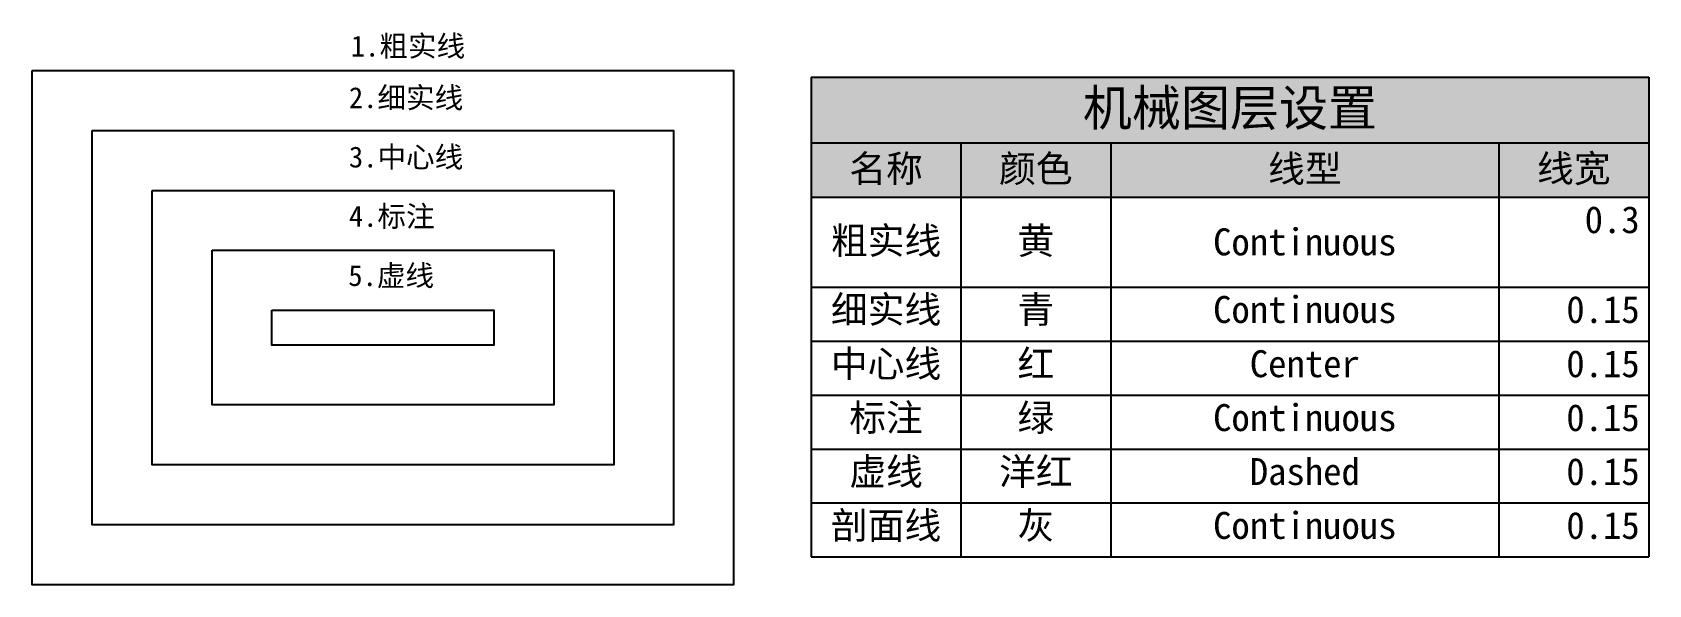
# Model space of a CAD drawing. Header units: millimetres. Extents: x 270 to 540, y 221 to 314.
import ezdxf

# ---------------------------------------------------------------- set-up
doc = ezdxf.new("R2010")
doc.units = ezdxf.units.MM

# ---------------------------------------------------------------- blocks, each defined once
blk = doc.blocks.new('*T1')
at = {"color": 0, "linetype": 'ByBlock', "lineweight": -2, "transparency": 16777216}
for p, q in [((0, 0), (139.78, 0)), ((0, 0), (0, -80.1)), ((139.78, 0), (139.78, -80.1)), ((0, -11), (139.78, -11)), ((25, -11), (25, -80.1)), ((50, -11), (50, -80.1)), ((114.78, -11), (114.78, -80.1)), ((0, -20.05), (139.78, -20.05)), ((0, -35.05), (139.78, -35.05)), ((0, -44.1), (139.78, -44.1)), ((0, -53.1), (139.78, -53.1)), ((0, -62.1), (139.78, -62.1)), ((0, -71.1), (139.78, -71.1)), ((0, -80.1), (139.78, -80.1))]:
    blk.add_line(p, q, dxfattribs=at)
at = {"color": 116, "true_color": 0x136734, "transparency": 16777216}
blk.add_solid([(0, 0), (0, -11), (139.78, 0), (139.78, -11)], dxfattribs=at)
at = {"color": 67, "true_color": 0x727430, "transparency": 16777216}
for points in [[(0, -11), (0, -20.05), (25, -11), (25, -20.05)], [(25, -11), (25, -20.05), (50, -11), (50, -20.05)], [(50, -11), (50, -20.05), (114.78, -11), (114.78, -20.05)], [(114.78, -11), (114.78, -20.05), (139.78, -11), (139.78, -20.05)]]:
    blk.add_solid(points, dxfattribs=at)
at = {"color": 0, "transparency": 16777216}
for s, insert, char_height, width, attachment_point in [('{\\fSimSun|b0|i0|c134|p2;机械图层设置}', (69.89, -5.5), 6, 136.7817, 5), ('{\\fSimSun|b0|i0|c134|p2;名称}', (12.5, -15.53), 4.5, 22, 5), ('{\\fSimSun|b0|i0|c134|p2;颜色}', (37.5, -15.53), 4.5, 22, 5), ('{\\fSimSun|b0|i0|c134|p2;线型}', (82.39, -15.53), 4.5, 61.7817, 5), ('{\\fSimSun|b0|i0|c134|p2;线宽}', (127.28, -15.53), 4.5, 22, 5), ('{\\fSimSun|b0|i0|c134|p2;0.3', (138.28, -21.55), 4.5, 22, 3), ('{\\fSimSun|b0|i0|c134|p2;粗实线}', (12.5, -27.55), 4.5, 22, 5), ('{\\fSimSun|b0|i0|c134|p2;\\C2;黄}', (37.5, -27.55), 4.5, 22, 5), ('{\\fSimSun|b0|i0|c134|p2;Continuous}', (82.39, -27.55), 4.5, 61.7817, 5), ('{\\fSimSun|b0|i0|c134|p2;细实线}', (12.5, -36.55), 4.5, 22, 2), ('{\\fSimSun|b0|i0|c134|p2;\\C4;青}', (37.5, -36.55), 4.5, 22, 2), ('{\\fSimSun|b0|i0|c134|p2;Continuous}', (82.39, -36.55), 4.5, 61.7817, 2), ('{\\fSimSun|b0|i0|c134|p2;0.15', (138.28, -36.55), 4.5, 22, 3), ('{\\fSimSun|b0|i0|c134|p2;中心线}', (12.5, -45.6), 4.5, 22, 2), ('{\\fSimSun|b0|i0|c134|p2;\\C1;红}', (37.5, -45.6), 4.5, 22, 2), ('{\\fSimSun|b0|i0|c134|p2;Center}', (82.39, -45.6), 4.5, 61.7817, 2), ('{\\fSimSun|b0|i0|c134|p2;0.15', (138.28, -45.6), 4.5, 22, 3), ('{\\fSimSun|b0|i0|c134|p2;标注}', (12.5, -54.6), 4.5, 22, 2), ('{\\fSimSun|b0|i0|c134|p2;\\C3;绿}', (37.5, -54.6), 4.5, 22, 2), ('{\\fSimSun|b0|i0|c134|p2;Continuous}', (82.39, -54.6), 4.5, 61.7817, 2), ('{\\fSimSun|b0|i0|c134|p2;0.15', (138.28, -54.6), 4.5, 22, 3), ('{\\fSimSun|b0|i0|c134|p2;虚线}', (12.5, -63.6), 4.5, 22, 2), ('{\\fSimSun|b0|i0|c134|p2;\\C6;洋红}', (37.5, -63.6), 4.5, 22, 2), ('{\\fSimSun|b0|i0|c134|p2;Dashed}', (82.39, -63.6), 4.5, 61.7817, 2), ('{\\fSimSun|b0|i0|c134|p2;0.15', (138.28, -63.6), 4.5, 22, 3), ('{\\fSimSun|b0|i0|c134|p2;剖面线}', (12.5, -72.6), 4.5, 22, 2), ('{\\fSimSun|b0|i0|c134|p2;\\C8;灰}', (37.5, -72.6), 4.5, 22, 2), ('{\\fSimSun|b0|i0|c134|p2;Continuous}', (82.39, -72.6), 4.5, 61.7817, 2), ('{\\fSimSun|b0|i0|c134|p2;0.15', (138.28, -72.6), 4.5, 22, 3)]:
    blk.add_mtext(s, dxfattribs=dict(at, insert=insert, char_height=char_height, width=width, attachment_point=attachment_point))

msp = doc.modelspace()

# ---------------------------------------------------------------- linework, layer by layer
at = {"color": 7}
msp.add_lwpolyline([(270.41, 307.31), (387.44, 307.31), (387.44, 221.49), (270.41, 221.49)], close=True, dxfattribs=at)
for points in [[(280.41, 297.31), (377.44, 297.31), (377.44, 231.49), (280.41, 231.49)], [(290.41, 287.31), (367.44, 287.31), (367.44, 241.49), (290.41, 241.49)], [(300.41, 277.31), (357.44, 277.31), (357.44, 251.49), (300.41, 251.49)], [(310.41, 267.31), (347.44, 267.31), (347.44, 261.49), (310.41, 261.49)]]:
    msp.add_lwpolyline(points, close=True)

# ---------------------------------------------------------------- block references
msp.add_blockref('*T1', (400.4, 306.23))

# ---------------------------------------------------------------- texts
at = {"char_height": 3.5, "attachment_point": 1}
for s, insert in [('1.{\\fFangSong|b0|i0|c134|p49;粗实线}', (323.57, 313.16)), ('2.{\\fSimSun|b0|i0|c134|p2;细实线}', (323.25, 304.54)), ('3.{\\fSimSun|b0|i0|c134|p2;中心线}', (323.25, 294.64)), ('4.{\\fSimSun|b0|i0|c134|p2;标注}', (323.25, 284.74)), ('5.{\\fSimSun|b0|i0|c134|p2;虚线}', (323.15, 274.85))]:
    msp.add_mtext_dynamic_manual_height_columns(s, width=20.1497, gutter_width=12.5, heights=[0], dxfattribs=dict(at, insert=insert))

doc.saveas('drawing.dxf')
